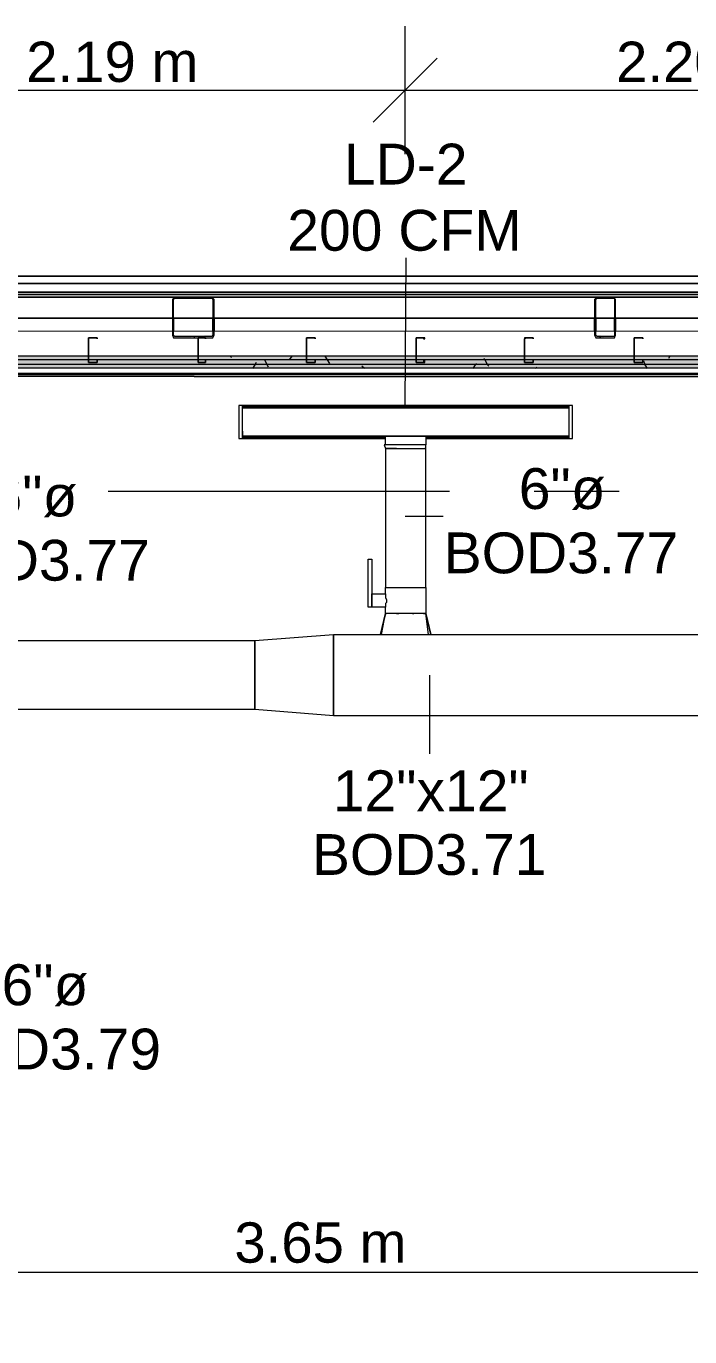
# Model space of a CAD drawing. Header units: metres. Extents: x -2 to 237, y -8 to 52.
# Drawn here: x 46.145 to 48.617, y 43.688 to 48.57 of the extents above; entities that cross this region are included whole.
import ezdxf

# ---------------------------------------------------------------- set-up
doc = ezdxf.new("R2010")
doc.units = ezdxf.units.M
doc.layers.add('HVAC - Ductos', color=5, linetype='Continuous', lineweight=0)
doc.layers.add('PDF2_Text', color=7, linetype='Continuous', lineweight=0)
doc.layers.add('PDF2_Geometry', color=7, linetype='Continuous', lineweight=0, true_color=0xaaaaaa)
doc.layers.add('PDF2_Solid Fills', color=7, linetype='Continuous', lineweight=0, true_color=0xffffff)
doc.styles.add('PDF Helvetica', font='')
doc.styles.get('PDF Helvetica').set_extended_font_data('Helvetica')

msp = doc.modelspace()

# ---------------------------------------------------------------- hatches: boundary and pattern name
at = {"layer": 'PDF2_Solid Fills', "lineweight": 0, "transparency": 33554559}
h = msp.add_hatch(color=256, dxfattribs=at)
h.paths.add_polyline_path([(46.841, 47.5567), (46.841, 47.5612), (46.6943, 47.5612)])
h.paths.add_polyline_path([(46.6943, 47.5521), (46.6897, 47.5521), (46.6897, 47.419)])
h.paths.add_polyline_path([(46.6943, 47.4099), (46.841, 47.4144), (46.8456, 47.5521), (46.841, 47.5521), (46.8364, 47.419), (46.6988, 47.4144), (46.6988, 47.419), (46.6943, 47.419)])
h = msp.add_hatch(color=256, dxfattribs=at)
h.paths.add_polyline_path([(48.3315, 47.5567), (48.3315, 47.5612), (48.2673, 47.5612)])
h.paths.add_polyline_path([(48.2673, 47.5521), (48.2627, 47.5521), (48.2627, 47.419)])
h.paths.add_polyline_path([(48.2673, 47.4099), (48.3361, 47.4144), (48.2719, 47.419), (48.2673, 47.419)])
h.paths.add_polyline_path([(48.3407, 47.5521), (48.3361, 47.5521), (48.3361, 47.4144), (48.3407, 47.5515)])
h = msp.add_hatch(color=256, dxfattribs=at)
h.paths.add_polyline_path([(6.1562, 47.3319), (6.1562, 47.3457), (4.4593, 47.3457), (4.4593, 47.3319)])
h.paths.add_polyline_path([(55.7246, 47.3411), (55.7246, 47.3274), (56.4538, 47.3274), (56.4538, 47.3411)])
h.paths.add_polyline_path([(53.6929, 47.3411), (53.6929, 47.3274), (55.72, 47.3274), (55.72, 47.3411)])
h.paths.add_polyline_path([(50.8494, 47.3411), (50.8494, 47.3274), (53.6883, 47.3274), (53.6883, 47.3411)])
h.paths.add_polyline_path([(48.8177, 47.3411), (48.8177, 47.3274), (50.8448, 47.3274), (50.8448, 47.3411)])
h.paths.add_polyline_path([(45.9742, 47.3411), (45.9742, 47.3274), (48.8131, 47.3274), (48.8131, 47.3411)])
h.paths.add_polyline_path([(43.9425, 47.3411), (43.9425, 47.3274), (45.9696, 47.3274), (45.9696, 47.3411)])
h.paths.add_polyline_path([(43.1307, 47.3411), (43.1307, 47.3274), (43.9379, 47.3274), (43.9379, 47.3411)])
h.paths.add_polyline_path([(41.099, 47.3411), (41.099, 47.3274), (43.1261, 47.3274), (43.1261, 47.3411)])
h.paths.add_polyline_path([(39.0673, 47.3411), (39.0673, 47.3274), (41.0944, 47.3274), (41.0944, 47.3411)])
h.paths.add_polyline_path([(38.2555, 47.3411), (38.2555, 47.3274), (39.0627, 47.3274), (39.0627, 47.3411)])
h.paths.add_polyline_path([(36.2238, 47.3457), (36.2238, 47.3274), (38.2509, 47.3274), (38.2509, 47.3411), (36.6274, 47.3457)])
h.paths.add_polyline_path([(34.1921, 47.3457), (34.1921, 47.3274), (36.2192, 47.3274), (36.2192, 47.3457)])
h.paths.add_polyline_path([(33.3803, 47.3457), (33.3803, 47.3274), (34.1875, 47.3274), (34.1875, 47.3457)])
h.paths.add_polyline_path([(31.3486, 47.3457), (31.3486, 47.3274), (33.3757, 47.3274), (33.3757, 47.3457)])
h.paths.add_polyline_path([(30.945, 47.3457), (30.945, 47.3274), (31.344, 47.3274), (31.344, 47.3457)])
h.paths.add_polyline_path([(28.5051, 47.3457), (28.5051, 47.3274), (30.9404, 47.3274), (30.9404, 47.3457)])
h.paths.add_polyline_path([(26.4734, 47.3457), (26.4734, 47.3274), (28.5005, 47.3274), (28.5005, 47.3457)])
h.paths.add_polyline_path([(23.6299, 47.3457), (23.6299, 47.3274), (26.4688, 47.3274), (26.4688, 47.3457)])
h.paths.add_polyline_path([(21.5982, 47.3457), (21.5982, 47.3274), (23.6253, 47.3274), (23.6253, 47.3457)])
h.paths.add_polyline_path([(20.7864, 47.3457), (20.7864, 47.3274), (21.5936, 47.3274), (21.5936, 47.3457)])
h.paths.add_polyline_path([(18.7547, 47.3457), (18.7547, 47.3274), (20.7818, 47.3274), (20.7818, 47.3457)])
h.paths.add_polyline_path([(16.7229, 47.3457), (16.7229, 47.3274), (18.7501, 47.3274), (18.7501, 47.3457)])
h.paths.add_polyline_path([(15.9112, 47.3457), (15.9112, 47.3274), (16.7184, 47.3274), (16.7184, 47.3457)])
h.paths.add_polyline_path([(13.8795, 47.3457), (13.8795, 47.3274), (15.9066, 47.3274), (15.9066, 47.3457)])
h.paths.add_polyline_path([(12.2514, 47.3319), (13.8626, 47.3274), (13.8749, 47.3274), (13.8749, 47.3457), (11.8478, 47.3457), (11.8478, 47.3319)])
h.paths.add_polyline_path([(11.8432, 47.3319), (11.8432, 47.3457), (11.036, 47.3457), (11.036, 47.3319)])
h.paths.add_polyline_path([(11.0314, 47.3319), (11.0314, 47.3457), (9.0043, 47.3457), (9.0043, 47.3319)])
h.paths.add_polyline_path([(8.9997, 47.3319), (8.9997, 47.3457), (6.1608, 47.3457), (6.1608, 47.3319)])
for points in [[(4.4593, 47.3136), (56.4217, 47.3136), (56.44, 47.309), (56.4401, 47.309), (56.4401, 47.3273), (12.2514, 47.3319), (4.4593, 47.3319)], [(56.408, 47.2998), (56.4217, 47.2953), (56.4217, 47.3136), (4.4593, 47.3136), (4.4593, 47.2998)]]:
    msp.add_hatch(color=256, dxfattribs=at).paths.add_polyline_path(points)

# ---------------------------------------------------------------- linework, layer by layer
at = {"layer": 'HVAC - Ductos', "lineweight": 0}
for points in [[(47.5564, 48.0932), (47.5564, 48.3317), (47.5564, 48.5702)], [(47.6757, 48.451), (47.5564, 48.3317), (47.4372, 48.2125)], [(36.1367, 48.3317), (38.6499, 48.3317), (40.8972, 48.3317), (42.163, 48.3317), (43.5802, 48.3317), (45.3734, 48.3317), (47.5564, 48.3317), (49.7579, 48.3317), (51.3722, 48.3317), (53.9222, 48.3317), (56.2108, 48.3317)], [(47.5564, 47.1576), (47.561, 47.708)], [(46.9511, 47.1301), (46.9511, 47.1347), (46.9511, 47.1393), (46.9511, 47.1576), (46.9511, 47.153), (48.1664, 47.153), (48.1664, 47.1576), (48.1664, 47.1393), (48.1664, 47.1347), (48.1664, 47.1301)], [(48.1664, 47.1576), (46.9511, 47.1576)], [(46.9511, 47.1347), (46.9511, 47.1393), (46.9511, 47.1439)], [(48.1664, 47.1439), (48.1664, 47.1393), (48.1664, 47.1347)], [(46.9511, 47.098), (46.9511, 47.1026)], [(46.9511, 47.0888), (46.9511, 47.0934)], [(48.1664, 47.1026), (48.1664, 47.098)], [(48.1664, 47.0934), (48.1664, 47.0888)], [(46.9511, 47.0613), (46.9511, 47.0567), (46.9511, 47.0521), (46.9511, 47.0338), (46.9511, 47.0384), (47.4831, 47.0384)], [(46.9511, 47.0476), (46.9511, 47.0521), (46.9511, 47.0567)], [(46.9511, 47.0338), (47.4831, 47.0338)], [(47.4831, 47.0109), (47.4831, 47.043), (47.4922, 47.043), (47.506, 47.043), (47.5198, 47.043), (47.5381, 47.043), (47.5564, 47.043), (47.5794, 47.043), (47.5978, 47.043), (47.6115, 47.043), (47.6253, 47.043), (47.6298, 47.043), (47.6344, 47.043), (47.6344, 47.0109), (47.6298, 47.0109), (47.6115, 47.0109), (47.5886, 47.0109), (47.5564, 47.0109), (47.529, 47.0109), (47.5014, 47.0109), (47.4876, 47.0109), (47.4785, 47.0109), (47.4831, 46.9971), (47.4876, 46.9971), (47.506, 46.9971), (47.529, 46.9971), (47.5564, 46.9971), (47.5886, 46.9971), (47.6115, 46.9971), (47.6298, 46.9971), (47.6344, 46.9971), (47.6344, 47.0109)], [(48.1664, 47.0613), (48.1664, 47.0567), (48.1664, 47.0521), (48.1664, 47.0338), (48.1664, 47.0384), (47.6344, 47.0384)], [(47.6344, 47.0338), (48.1664, 47.0338)], [(48.1664, 47.0567), (48.1664, 47.0521), (48.1664, 47.0476)], [(47.4693, 46.3046), (47.4831, 46.3825), (47.4831, 46.4055), (47.4327, 46.4055), (47.4189, 46.4055), (47.4189, 46.5844), (47.4327, 46.5844), (47.4327, 46.4055), (47.4327, 46.4101), (47.4327, 46.4146), (47.4327, 46.4192), (47.4327, 46.4238), (47.4327, 46.4284), (47.4327, 46.4376), (47.4327, 46.4422), (47.4327, 46.4468), (47.4327, 46.4514), (47.4327, 46.4559), (47.4831, 46.4559), (47.4831, 46.4789), (47.4922, 46.4789), (47.506, 46.4789), (47.5198, 46.4789), (47.5381, 46.4789), (47.5564, 46.4789), (47.5794, 46.4789), (47.5978, 46.4789), (47.6115, 46.4789), (47.6253, 46.4789), (47.6298, 46.4789), (47.6344, 46.4789), (47.6344, 46.9971), (47.6298, 46.9971)], [(47.5244, 46.9971), (47.5198, 46.9971), (47.506, 46.9971), (47.4922, 46.9971), (47.4876, 46.9971), (47.4831, 46.9971), (47.4831, 46.4789), (47.4922, 46.4789), (47.506, 46.4789), (47.5198, 46.4789), (47.5381, 46.4789), (47.5564, 46.4789), (47.5794, 46.4789), (47.5978, 46.4789), (47.6115, 46.4789), (47.6253, 46.4789), (47.6298, 46.4789), (47.6344, 46.4789), (47.6344, 46.3825), (47.6298, 46.3825), (47.6253, 46.3825), (47.6115, 46.3825), (47.5978, 46.3825), (47.5794, 46.3825), (47.5564, 46.3825), (47.5381, 46.3825), (47.5198, 46.3825), (47.506, 46.3825), (47.4922, 46.3825), (47.4876, 46.3825), (47.4831, 46.3825), (47.4876, 46.3825), (47.4831, 46.3825)], [(47.5336, 46.9971), (47.5381, 46.9971), (47.5564, 46.9971), (47.5794, 46.9971), (47.584, 46.9971)], [(47.5886, 46.9971), (47.5978, 46.9971), (47.6115, 46.9971), (47.6253, 46.9971)], [(47.6298, 47.0109), (47.6253, 47.0109)], [(47.5564, 46.7449), (47.6987, 46.7449)], [(47.4831, 46.4559), (47.4831, 46.4514), (47.4831, 46.4422), (47.4876, 46.433), (47.4876, 46.4238), (47.4831, 46.4192), (47.4831, 46.4101), (47.4831, 46.4055)], [(47.4647, 46.3046), (47.4831, 46.3825), (47.4647, 46.3046)], [(47.6344, 46.3046), (47.6436, 46.3046), (47.6481, 46.3046), (47.6527, 46.3046), (47.6344, 46.3825), (47.6527, 46.3046)], [(47.6436, 46.3046), (47.6344, 46.3825)], [(47.4647, 46.3046), (47.4693, 46.3046), (47.4739, 46.3046), (47.4831, 46.3046)], [(47.4876, 46.3046), (47.506, 46.3046)], [(47.5106, 46.3046), (47.5152, 46.3046), (47.5244, 46.3046), (47.5381, 46.3046), (47.5427, 46.3046), (47.5473, 46.3046), (47.5702, 46.3046), (47.5748, 46.3046), (47.5794, 46.3046), (47.5932, 46.3046), (47.6024, 46.3046), (47.6069, 46.3046), (47.6115, 46.3046), (47.6298, 46.3046)], [(47.6481, 46.1532), (47.6481, 45.8597)], [(41.9246, 43.9289), (45.4147, 43.9289), (49.0608, 43.9289), (50.3816, 43.9289), (53.9314, 43.9289), (54.8715, 43.9289)]]:
    msp.add_lwpolyline(points, dxfattribs=at)
for points in [[(46.9373, 47.1576), (46.9373, 47.0338), (46.9511, 47.0338), (46.9511, 47.1576)], [(48.1664, 47.043), (46.9511, 47.043), (48.1664, 47.043), (46.9511, 47.043), (46.9511, 47.1484), (48.1664, 47.1484)], [(48.1802, 47.1576), (48.1664, 47.1576), (48.1664, 47.0338), (48.1802, 47.0338)], [(47.5336, 46.3825), (47.529, 46.3825), (47.5244, 46.3825), (47.529, 46.3825)], [(47.5886, 46.3825), (47.584, 46.3825)], [(47.6298, 46.3825), (47.6253, 46.3825)], [(47.2905, 46.3046), (48.7076, 46.3046), (48.859, 46.3046), (48.859, 45.846), (48.7076, 46.0019), (48.7076, 46.3046), (48.7076, 46.0019), (47.2905, 46.0019), (47.2905, 46.3046), (47.2905, 46.0019), (46.9969, 46.0248), (46.9969, 46.2817)], [(46.9969, 46.0248), (43.3555, 46.0248), (43.3555, 46.2817), (46.9969, 46.2817)]]:
    msp.add_lwpolyline(points, close=True, dxfattribs=at)
at = {"layer": 'PDF2_Geometry', "lineweight": 0}
for points in [[(48.2995, 47.6392), (49.8358, 47.6392), (48.2995, 47.6392), (46.7677, 47.6392), (45.2313, 47.6392), (46.7677, 47.6392)], [(46.7677, 47.6117), (45.2313, 47.6117)], [(48.2995, 47.6117), (46.7677, 47.6117)], [(49.8358, 47.6117), (48.2995, 47.6117)], [(46.7677, 47.5796), (45.2313, 47.5796)], [(46.7677, 47.5704), (45.2313, 47.5704)], [(46.841, 47.419), (46.8364, 47.4144), (46.6988, 47.4144), (46.6943, 47.419), (46.6943, 47.5521), (46.6988, 47.5567), (46.8364, 47.5567), (46.841, 47.5521)], [(48.2995, 47.5796), (46.7677, 47.5796)], [(48.2995, 47.5704), (46.7677, 47.5704)], [(48.2627, 47.419), (48.2673, 47.4099), (48.2719, 47.4099), (48.3315, 47.4099), (48.3361, 47.4099), (48.3407, 47.419), (48.3407, 47.5521), (48.3361, 47.5567), (48.3315, 47.5612), (48.2719, 47.5612), (48.2673, 47.5567), (48.2627, 47.5521)], [(48.3315, 47.4144), (48.2719, 47.4144), (48.2673, 47.419), (48.2673, 47.5521), (48.2719, 47.5567), (48.3315, 47.5567), (48.3361, 47.5567), (48.3361, 47.5521), (48.3361, 47.419), (48.3361, 47.4144)], [(49.8358, 47.5796), (48.2995, 47.5796)], [(49.8358, 47.5704), (48.2995, 47.5704)], [(45.2725, 47.4832), (46.6897, 47.4832)], [(46.7677, 47.4832), (46.841, 47.4832), (46.7677, 47.4832), (46.6943, 47.4832)], [(46.8456, 47.4832), (48.2627, 47.4832)], [(48.2995, 47.4832), (48.3361, 47.4832), (48.2995, 47.4832), (48.2673, 47.4832)], [(49.8358, 47.4832), (51.2942, 47.4832), (49.8358, 47.4832), (48.3407, 47.4832)], [(46.4099, 47.4099), (46.3778, 47.4099), (46.3778, 47.4053), (46.3778, 47.3181), (46.4099, 47.3181), (46.4099, 47.3273), (46.4099, 47.3181), (46.3778, 47.3181), (46.3778, 47.4053), (46.3778, 47.4099), (46.4099, 47.4099), (46.4099, 47.4053)], [(46.8135, 47.4099), (46.786, 47.4099), (46.786, 47.4053), (46.786, 47.3181), (46.8135, 47.3181), (46.8135, 47.3273), (46.8135, 47.3181), (46.786, 47.3181), (46.786, 47.4053), (46.786, 47.4099), (46.8135, 47.4099), (46.8135, 47.4053)], [(47.2216, 47.4099), (47.1942, 47.4099), (47.1896, 47.4099), (47.1896, 47.4053), (47.1896, 47.3181), (47.1942, 47.3181), (47.2216, 47.3181), (47.2216, 47.3273), (47.2216, 47.3181), (47.1942, 47.3181), (47.1896, 47.3181), (47.1896, 47.4053), (47.1896, 47.4099), (47.1942, 47.4099), (47.2216, 47.4099), (47.2216, 47.4053)], [(47.6298, 47.4099), (47.5978, 47.4099), (47.5978, 47.4053), (47.5978, 47.3181), (47.6298, 47.3181), (47.6298, 47.3273), (47.6253, 47.3273), (47.6253, 47.3181), (47.5978, 47.3181), (47.5978, 47.4053), (47.5978, 47.4099), (47.6253, 47.4099), (47.6253, 47.4053), (47.6298, 47.4053)], [(48.0335, 47.4099), (48.0059, 47.4099), (48.0013, 47.4099), (48.0013, 47.4053), (48.0013, 47.3181), (48.0059, 47.3181), (48.0335, 47.3181), (48.0335, 47.3273), (48.0335, 47.3181), (48.0059, 47.3181), (48.0013, 47.3181), (48.0013, 47.4053), (48.0059, 47.4099), (48.0335, 47.4099), (48.0335, 47.4053)], [(48.4416, 47.4099), (48.4095, 47.4099), (48.4095, 47.4053), (48.4095, 47.3181), (48.4416, 47.3181), (48.4416, 47.3273), (48.4416, 47.3181), (48.4095, 47.3181), (48.4095, 47.4053), (48.4095, 47.4099), (48.4416, 47.4099), (48.4416, 47.4053)], [(42.2685, 47.2677), (51.2714, 47.2631)]]:
    msp.add_lwpolyline(points, close=True, dxfattribs=at)
for points in [[(46.8043, 47.6392), (46.7309, 47.6392)], [(48.3407, 47.6392), (48.2627, 47.6392)], [(43.6719, 47.5612), (42.2272, 47.5612), (43.6994, 47.5612), (45.2313, 47.5612), (46.6988, 47.5612), (45.2633, 47.5612)], [(46.8135, 47.4099), (46.8364, 47.4099), (46.841, 47.4099), (46.8456, 47.419), (46.8456, 47.5521), (46.841, 47.5567), (46.8364, 47.5612), (46.6988, 47.5612), (46.6943, 47.5567), (46.6897, 47.5521), (46.6897, 47.419), (46.6943, 47.4099), (46.6988, 47.4099), (46.786, 47.4099)], [(46.7951, 47.5567), (46.7997, 47.5612)], [(48.2719, 47.5612), (46.8364, 47.5612), (48.2995, 47.5612), (49.8358, 47.5612), (48.3315, 47.5612)], [(48.304, 47.5567), (48.3086, 47.5612)], [(48.2627, 47.5153), (48.2673, 47.5199)], [(46.6897, 47.4832), (46.6897, 47.4328)], [(46.6897, 47.4512), (46.6943, 47.4558)], [(46.6943, 47.4832), (46.6943, 47.4328)], [(46.841, 47.4787), (46.8456, 47.4832), (46.8456, 47.4328)], [(46.841, 47.4328), (46.841, 47.4832)], [(48.2627, 47.4328), (48.2627, 47.4832)], [(48.2673, 47.4832), (48.2673, 47.4328)], [(48.3361, 47.4328), (48.3361, 47.4832)], [(48.3361, 47.4649), (48.3407, 47.4695)], [(48.3407, 47.4832), (48.3407, 47.4328)], [(56.5456, 46.0065), (56.5456, 46.4101), (56.5456, 46.8182), (56.5456, 47.2218), (56.5456, 47.2953), (56.5456, 47.3411), (56.5456, 47.4053), (56.5456, 47.4328), (4.4593, 47.4374)], [(46.7722, 47.4099), (46.7722, 47.4144)], [(48.2811, 47.4099), (48.2857, 47.4144)], [(56.4217, 35.0866), (56.4217, 47.2953), (56.4217, 47.309), (4.4593, 47.3136)], [(48.8131, 47.3411), (48.4095, 47.3411), (48.0013, 47.3411), (47.5978, 47.3411), (47.1896, 47.3411), (46.786, 47.3411), (46.3778, 47.3411), (45.9742, 47.3411)], [(48.8131, 47.3273), (48.4095, 47.3273), (48.0013, 47.3273), (47.5978, 47.3273), (47.1896, 47.3273), (46.786, 47.3273), (46.3778, 47.3273), (45.9742, 47.3273)], [(42.5895, 23.4741), (42.5895, 23.5613), (42.5895, 33.4447), (43.0803, 33.4447), (43.0803, 33.5685), (42.5895, 33.5685), (56.408, 33.5685), (56.408, 35.0728), (45.9696, 35.0728), (45.9696, 35.0866), (56.408, 35.0866), (56.408, 47.2953), (4.4593, 47.2998)], [(42.2685, 47.2723), (51.2714, 47.2723), (42.2685, 47.2769), (51.2714, 47.2769), (42.2685, 47.2769), (51.2714, 47.2769)], [(47.7216, 46.8366), (46.4512, 46.8366)], [(48.3545, 46.8366), (48.038, 46.8366)]]:
    msp.add_lwpolyline(points, dxfattribs=at)
at = {"layer": 'PDF2_Geometry', "color": 254, "lineweight": 0, "true_color": 0xeaeaea}
for points in [[(46.9098, 47.3365), (46.9052, 47.3411)], [(47.0015, 47.3181), (46.9969, 47.309), (46.9877, 47.2953)], [(47.0474, 47.2998), (47.0428, 47.309), (47.0336, 47.3273)], [(47.1345, 47.3411), (47.1253, 47.3273)], [(47.2767, 47.3136), (47.2675, 47.3273), (47.2584, 47.3411)], [(47.8224, 47.3136), (47.8178, 47.309), (47.8087, 47.2953)], [(47.8684, 47.3044), (47.8638, 47.309), (47.8546, 47.3273), (47.85, 47.3319)], [(48.46, 47.2953), (48.4508, 47.309), (48.4462, 47.3227)], [(48.5425, 47.3411), (48.5379, 47.3319)], [(47.4051, 47.2953), (47.3959, 47.3044)], [(48.0472, 47.2998), (48.0426, 47.2953)]]:
    msp.add_lwpolyline(points, dxfattribs=at)

# ---------------------------------------------------------------- texts
at = {"layer": 'PDF2_Text', "lineweight": 0, "attachment_point": 4, "style": 'PDF Helvetica'}
for s, insert, char_height in [('2.19 m', (46.1455, 48.4366), 0.15017), ('2.20 m', (48.3424, 48.4366), 0.15017), ('LD-2', (47.3288, 48.0566), 0.15205), ('200 CFM', (47.1178, 47.8089), 0.15205), ('6"ø', (47.9801, 46.8458), 0.15205), ('6"ø', (46.0125, 46.8182), 0.15205), ('BOD3.77', (47.7003, 46.6072), 0.15205), ('BOD3.77', (45.7327, 46.5798), 0.15205), ('12"x12"', (47.2875, 45.7221), 0.15205), ('BOD3.71', (47.2095, 45.4836), 0.15205), ('6"ø', (46.0538, 44.9974), 0.15205), ('BOD3.79', (45.774, 44.7589), 0.15205), ('3.65 m', (46.9206, 44.0382), 0.15017)]:
    msp.add_mtext(s, dxfattribs=dict(at, insert=insert, char_height=char_height))

doc.saveas('drawing.dxf')
